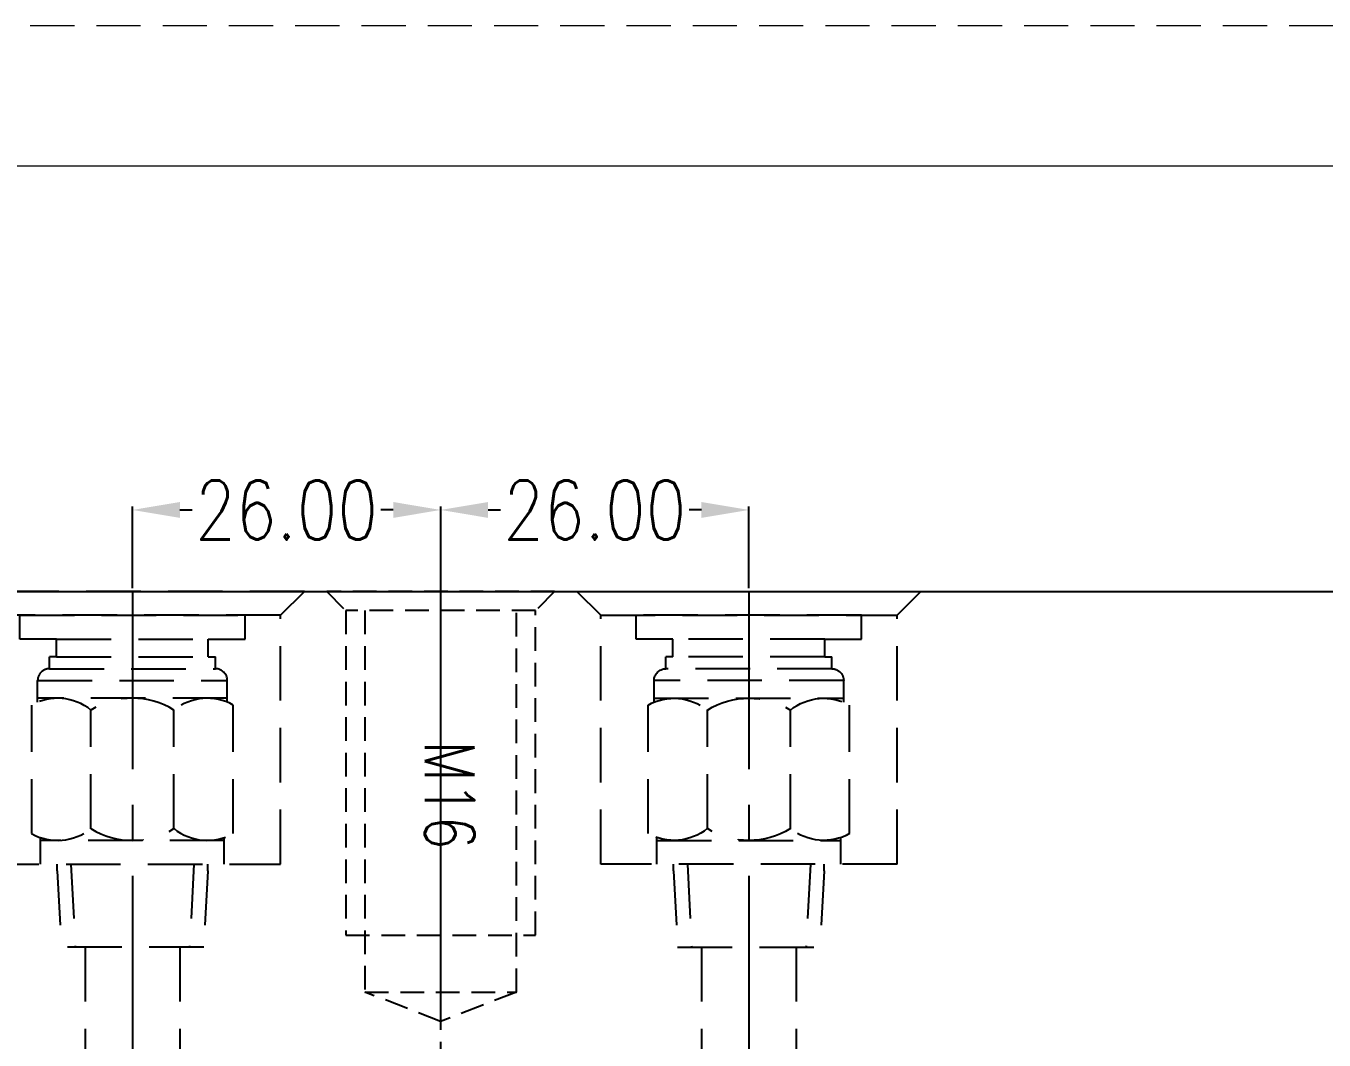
# Model space of a CAD drawing. Header units: millimetres. Extents: x 28656 to 29764, y -21384 to -20601.
# Drawn here: x 29525.1 to 29634.6, y -20686.1 to -20600.5 of the extents above; entities that cross this region are included whole.
import ezdxf

# ---------------------------------------------------------------- set-up
doc = ezdxf.new("R2010")
doc.units = ezdxf.units.MM
doc.header["$LTSCALE"] = 8
for name, pattern in [('ACAD_ISO08W100', [36, 24, -3, 6, -3]), ('CENTER', [2, 1.25, -0.25, 0.25, -0.25]), ('DASHED', [0.75, 0.5, -0.25]), ('HIDDEN', [0.375, 0.25, -0.125])]:
    doc.linetypes.add(name, pattern=pattern)
doc.layers.get('DEFPOINTS').update_dxf_attribs({"color": 6})
doc.layers.add('CL', color=1, linetype='Continuous')
doc.layers.add('WT', color=4, linetype='Continuous')
doc.layers.add('dim', color=3, linetype='Continuous', lineweight=15)
doc.layers.add('MBOM-ASSIS-LAYER', color=71, linetype='Continuous', lineweight=9)
doc.styles.get("Standard").update_dxf_attribs({"font": 'txt.shx', "width": 0.8, "bigfont": 'chineset.shx'})
doc.dimstyles.new('ISO-25', dxfattribs={"dimtxt": 5, "dimasz": 4, "dimexe": 0.3, "dimexo": 0.3, "dimtad": 0, "dimzin": 1, "dimdsep": 46, "dimtxsty": 'Standard', "dimcen": 0, "dimclrd": 3, "dimclre": 3, "dimclrt": 3, "dimazin": 0, "dimtfac": 1, "dimtofl": 0, "dimtmove": 0, "dimatfit": 0, "dimfxl": 0, "dimarcsym": 0})

# ---------------------------------------------------------------- blocks, each defined once
blk = doc.blocks.new('20100617.142056')
at = {"layer": 'MBOM-ASSIS-LAYER', "linetype": 'DASHED'}
blk.add_line((0, 841), (-1189, 841), dxfattribs=at)
at = {"layer": 'MBOM-ASSIS-LAYER'}
blk.add_line((-12.7, 828.3), (-1176.3, 828.3), dxfattribs=at)
blk = doc.blocks.new('*D27505')
at = {"layer": 'DEFPOINTS', "color": 0}
for p in [(29534.12, -20641.37), (29534.12, -20648.27), (29560.12, -20656.4)]:
    blk.add_point(p, dxfattribs=at)
at = {"layer": 'dim', "color": 3, "lineweight": -2}
for p, q in [((29534.12, -20647.97), (29534.12, -20641.07)), ((29560.12, -20656.1), (29560.12, -20641.07)), ((29538.12, -20641.37), (29539.16, -20641.37)), ((29556.12, -20641.37), (29555.08, -20641.37))]:
    blk.add_line(p, q, dxfattribs=at)
at = {"layer": 'dim', "color": 3}
for points in [[(29538.12, -20640.7), (29538.12, -20642.04), (29534.12, -20641.37)], [(29556.12, -20642.04), (29556.12, -20640.7), (29560.12, -20641.37)]]:
    blk.add_solid(points, dxfattribs=at)
at = {"layer": 'dim', "color": 3, "insert": (29547.12, -20641.37), "char_height": 5, "attachment_point": 5}
blk.add_mtext('26.00', dxfattribs=at)
blk = doc.blocks.new('*D27506')
at = {"layer": 'DEFPOINTS', "color": 0}
for p in [(29586.12, -20641.37), (29586.12, -20648.27), (29560.12, -20656.4)]:
    blk.add_point(p, dxfattribs=at)
at = {"layer": 'dim', "color": 3, "lineweight": -2}
for p, q in [((29560.12, -20656.1), (29560.12, -20641.07)), ((29586.12, -20647.97), (29586.12, -20641.07)), ((29564.12, -20641.37), (29565.16, -20641.37)), ((29582.12, -20641.37), (29581.08, -20641.37))]:
    blk.add_line(p, q, dxfattribs=at)
at = {"layer": 'dim', "color": 3}
for points in [[(29564.12, -20640.7), (29564.12, -20642.04), (29560.12, -20641.37)], [(29582.12, -20642.04), (29582.12, -20640.7), (29586.12, -20641.37)]]:
    blk.add_solid(points, dxfattribs=at)
at = {"layer": 'dim', "color": 3, "insert": (29573.12, -20641.37), "char_height": 5, "attachment_point": 5}
blk.add_mtext('26.00', dxfattribs=at)
blk = doc.blocks.new('20160903.151524')
at = {"layer": 'WT', "color": 125, "linetype": 'HIDDEN', "ltscale": 2.3}
for p, q in [((-6.35, 23.56), (-6.01, 30)), ((-6.01, 30), (6.01, 30)), ((-5.19, 23), (-4.82, 30)), ((5.19, 23), (4.82, 30)), ((6.35, 23.56), (6.01, 30)), ((12.5, 23), (-12.5, 23)), ((-12.5, 23), (-12.5, 2)), ((-7.75, 23), (-7.75, 20.77)), ((-6.35, 23.56), (-6.35, 23)), ((6.35, 23.56), (6.35, 23)), ((7.75, 23), (7.75, 20.77)), ((12.5, 23), (12.5, 2)), ((-7.75, 21), (7.75, 21)), ((-8.5, 20.43), (-8.5, 9.57)), ((-3.5, 20.01), (-3.5, 9.99)), ((3.5, 20.01), (3.5, 9.99)), ((8.5, 20.43), (8.5, 9.57)), ((-8, 9.33), (-8, 7.51)), ((-8, 9), (8, 9)), ((8, 9.33), (8, 7.51)), ((8, 7.51), (-8, 7.51)), ((7, 6.51), (-7, 6.51)), ((-7, 6.51), (-7, 5.51)), ((-6.4, 5.51), (-7, 5.51)), ((-6.4, 5.51), (-7, 5.51)), ((6.4, 5.51), (-6.4, 5.51)), ((-6.4, 5.51), (-6.4, 4.01)), ((6.4, 5.51), (6.4, 4.01)), ((6.4, 5.51), (7, 5.51)), ((6.4, 5.51), (7, 5.51)), ((7, 6.51), (7, 5.51)), ((-9.5, 4.01), (-9.5, 2)), ((-6.4, 4.01), (-9.5, 4.01)), ((6.4, 4.01), (-6.4, 4.01)), ((6.4, 4.01), (9.5, 4.01)), ((9.5, 4.01), (9.5, 2)), ((-12.5, 2), (-14.5, 0)), ((-12.5, 2), (12.5, 2)), ((9.5, 2), (-9.5, 2)), ((12.5, 2), (14.5, 0)), ((-14.5, 0), (14.5, 0))]:
    blk.add_line(p, q, dxfattribs=at)
at = {"layer": 'WT', "color": 125, "linetype": 'CENTER', "ltscale": 1.5}
blk.add_line((0, 0), (0, 30), dxfattribs=at)
at = {"layer": 'WT', "color": 125, "linetype": 'HIDDEN', "ltscale": 2.3}
for centre, radius, start, end in [((-6.32, 16.53), 4.47, 50.9817, 119.248), ((0, 14.34), 6.66, 58.3016, 121.6984), ((6.32, 16.53), 4.47, 60.752, 129.0183), ((-6.32, 13.47), 4.47, 240.752, 309.0183), ((0, 15.66), 6.66, 238.3016, 301.6984), ((6.32, 13.47), 4.47, 230.9817, 299.248), ((-7, 7.51), 1, 180, 270), ((7, 7.51), 1, 270, 0)]:
    blk.add_arc(centre, radius, start, end, dxfattribs=at)

msp = doc.modelspace()

# ---------------------------------------------------------------- linework, layer by layer
msp.add_line((29413.117, -20648.266), (29707.117, -20648.266))
at = {"color": 8, "linetype": 'HIDDEN'}
for p, q in [((29550.517, -20648.266), (29552.117, -20649.866)), ((29569.717, -20648.266), (29550.517, -20648.266)), ((29569.717, -20648.266), (29568.117, -20649.866)), ((29568.117, -20649.866), (29552.117, -20649.866)), ((29552.117, -20649.866), (29552.117, -20677.266)), ((29553.717, -20649.866), (29553.717, -20682.066)), ((29566.517, -20682.066), (29566.517, -20649.866)), ((29568.117, -20677.266), (29568.117, -20649.866)), ((29552.117, -20677.266), (29568.117, -20677.266)), ((29553.717, -20682.066), (29566.517, -20682.066)), ((29560.117, -20684.543), (29553.717, -20682.066)), ((29566.517, -20682.066), (29560.117, -20684.543))]:
    msp.add_line(p, q, dxfattribs=at)
at = {"linetype": 'CENTER', "ltscale": 0.5}
msp.add_line((29560.117, -20648.266), (29560.117, -20998.266), dxfattribs=at)
at = {"layer": 'CL', "color": 8, "linetype": 'ACAD_ISO08W100'}
msp.add_line((29560.117, -20648.266), (29560.117, -20684.543), dxfattribs=at)
at = {"layer": 'WT', "color": 125, "linetype": 'CENTER', "ltscale": 1.5}
for p, q in [((29534.117, -20648.266), (29534.117, -20703.266)), ((29586.117, -20648.266), (29586.117, -20823.266))]:
    msp.add_line(p, q, dxfattribs=at)
at = {"layer": 'WT', "color": 125, "linetype": 'HIDDEN', "ltscale": 2.3}
for p, q in [((29530.117, -20678.266), (29530.117, -20703.266)), ((29538.117, -20678.266), (29538.117, -20703.266)), ((29582.117, -20678.266), (29582.117, -20823.266)), ((29590.117, -20678.266), (29590.117, -20823.266))]:
    msp.add_line(p, q, dxfattribs=at)

# ---------------------------------------------------------------- block references
at = {"layer": 'MBOM-ASSIS-LAYER', "xscale": 0.931642561074642, "yscale": 0.931642561074642, "zscale": 0.931642561074642}
msp.add_blockref('20100617.142056', (29763.991, -21384.023), dxfattribs=at)
at = {"layer": 'WT', "rotation": 180}
msp.add_blockref('20160903.151524', (29534.117, -20648.266), dxfattribs=at)
at = {"layer": 'WT', "xscale": -1, "rotation": -180}
msp.add_blockref('20160903.151524', (29586.117, -20648.266), dxfattribs=at)

# ---------------------------------------------------------------- texts
at = {"color": 8, "insert": (29558.768, -20660.84), "char_height": 4.2, "width": 28.88144, "attachment_point": 7, "rotation": 270}
msp.add_mtext('M16', dxfattribs=at)

# ---------------------------------------------------------------- dimensions: what is measured, and where the dimension line sits
at = {"layer": 'dim'}
dim = msp.add_linear_dim(base=(29534.117, -20641.371), p1=(29560.117, -20656.397), p2=(29534.117, -20648.266), dimstyle='ISO-25', dxfattribs=at)
dim.commit()
dim.dimension.update_dxf_attribs({"geometry": '*D27505', "text_midpoint": (29547.117, -20641.371)})
dim = msp.add_linear_dim(base=(29586.117, -20641.371), p1=(29560.117, -20656.397), p2=(29586.117, -20648.266), angle=180, dimstyle='ISO-25', dxfattribs=at)
dim.commit()
dim.dimension.update_dxf_attribs({"geometry": '*D27506', "text_midpoint": (29573.117, -20641.371)})

doc.saveas('drawing.dxf')
